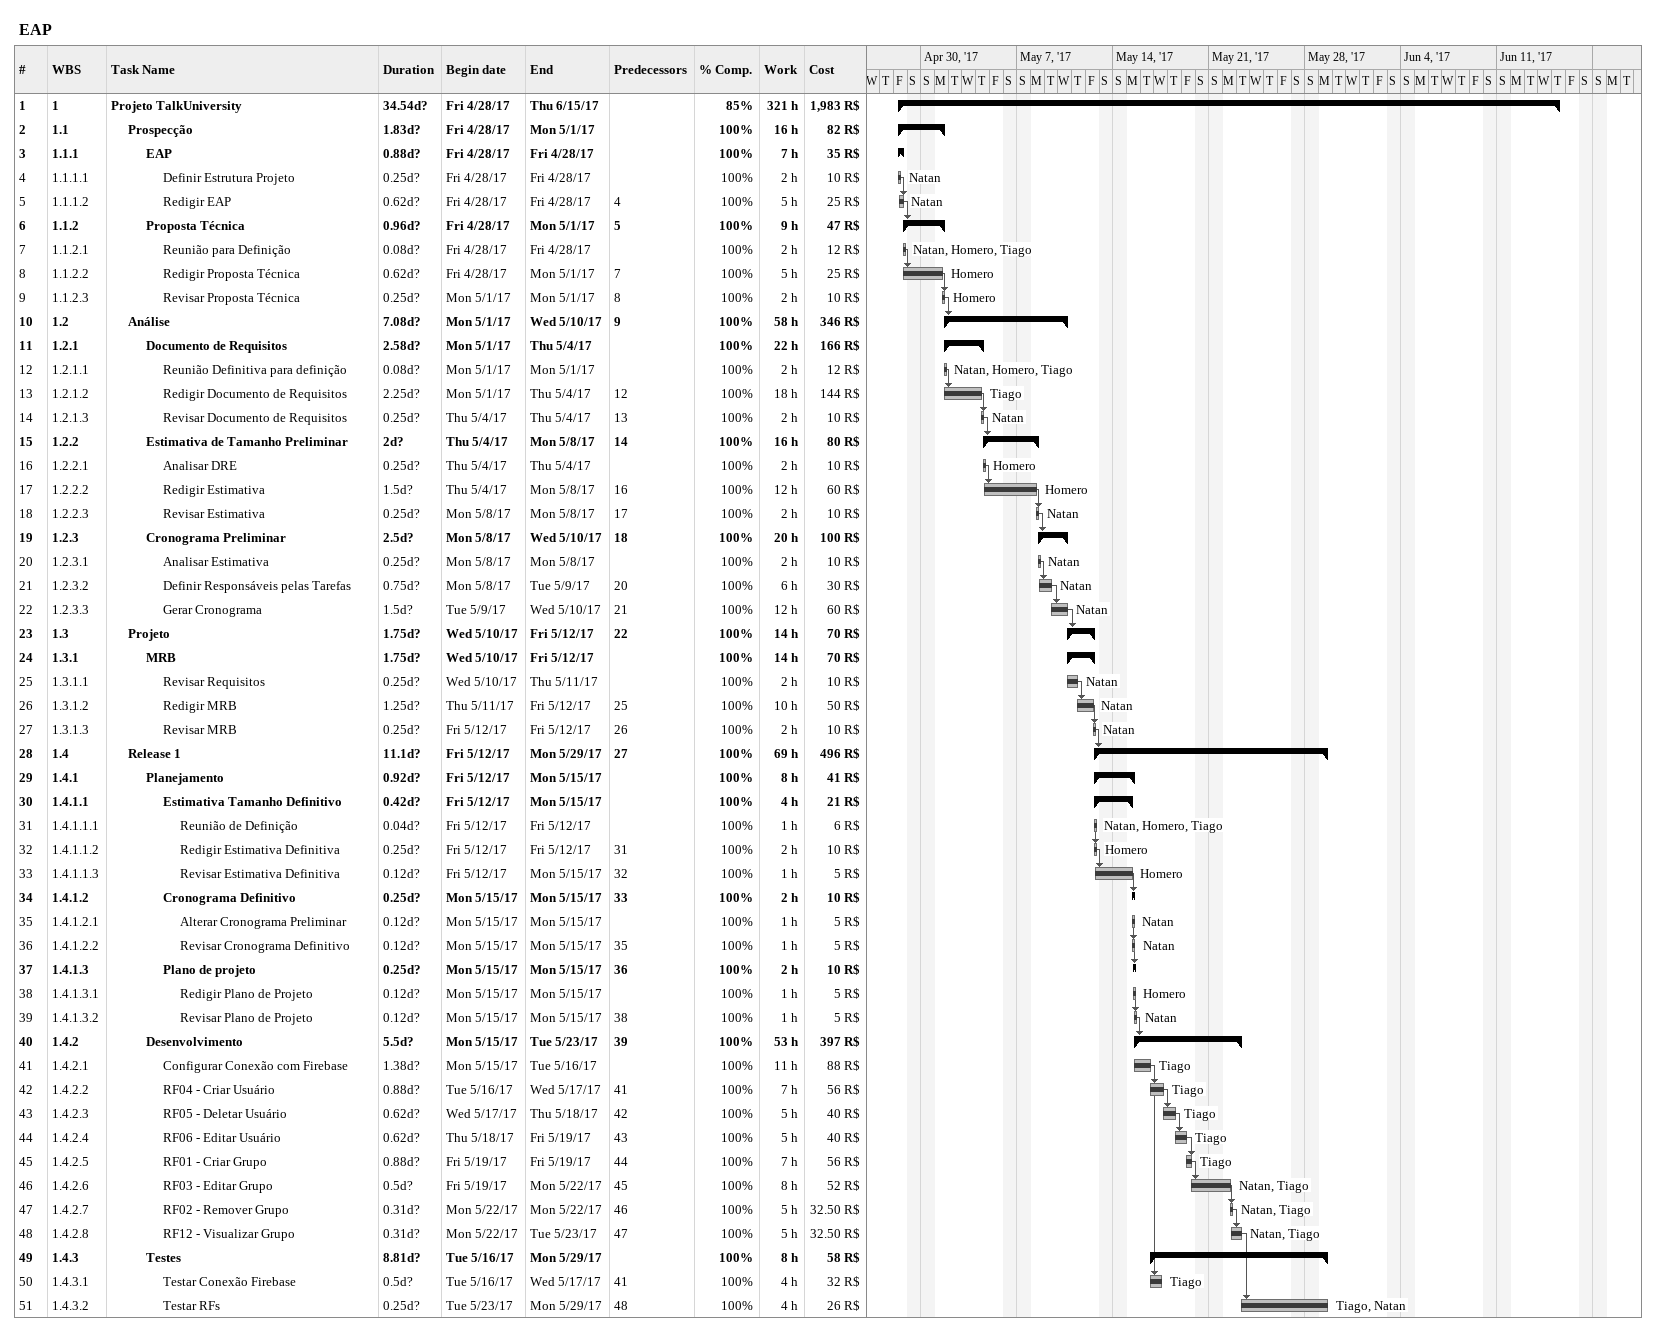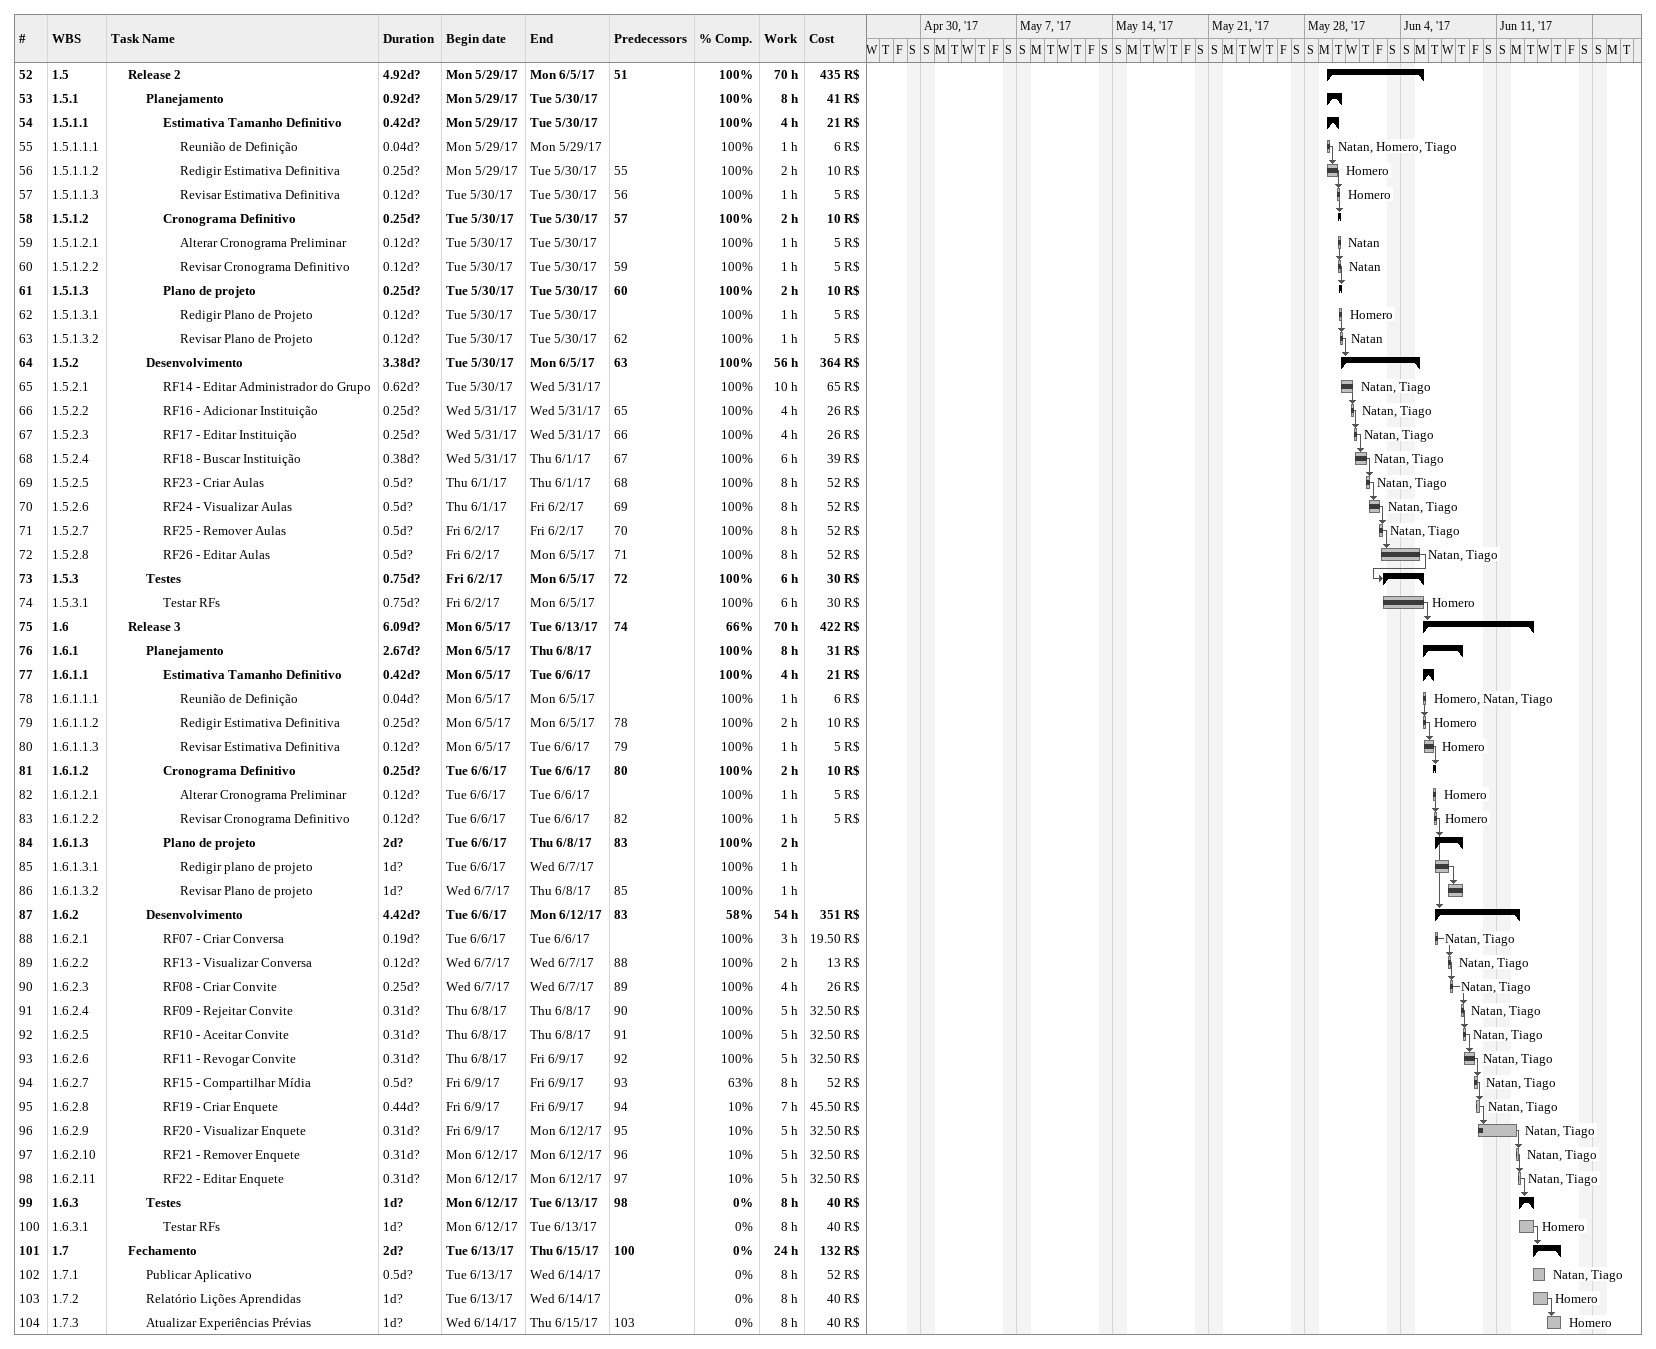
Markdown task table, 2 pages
EAP

| ID | WBS | Task | Duration | Start | Finish | Predecessors | Resources | % complete | Work (h) | Cost (R$) |
|---|---|---|---|---|---|---|---|---|---|---|
| 1 | 1 | **Projeto TalkUniversity** | 34.54d? | 2017-04-28 | 2017-06-15 |  |  | 85 | 321 | 1983 |
| 2 | 1.1 | **Prospecção** | 1.83d? | 2017-04-28 | 2017-05-01 |  |  | 100 | 16 | 82 |
| 3 | 1.1.1 | **EAP** | 0.88d? | 2017-04-28 | 2017-04-28 |  |  | 100 | 7 | 35 |
| 4 | 1.1.1.1 | Definir Estrutura Projeto | 0.25d? | 2017-04-28 | 2017-04-28 |  | Natan | 100 | 2 | 10 |
| 5 | 1.1.1.2 | Redigir EAP | 0.62d? | 2017-04-28 | 2017-04-28 | 4 | Natan | 100 | 5 | 25 |
| 6 | 1.1.2 | **Proposta Técnica** | 0.96d? | 2017-04-28 | 2017-05-01 | 5 |  | 100 | 9 | 47 |
| 7 | 1.1.2.1 | Reunião para Definição | 0.08d? | 2017-04-28 | 2017-04-28 |  | Natan, Homero, Tiago | 100 | 2 | 12 |
| 8 | 1.1.2.2 | Redigir Proposta Técnica | 0.62d? | 2017-04-28 | 2017-05-01 | 7 | Homero | 100 | 5 | 25 |
| 9 | 1.1.2.3 | Revisar Proposta Técnica | 0.25d? | 2017-05-01 | 2017-05-01 | 8 | Homero | 100 | 2 | 10 |
| 10 | 1.2 | **Análise** | 7.08d? | 2017-05-01 | 2017-05-10 | 9 |  | 100 | 58 | 346 |
| 11 | 1.2.1 | **Documento de Requisitos** | 2.58d? | 2017-05-01 | 2017-05-04 |  |  | 100 | 22 | 166 |
| 12 | 1.2.1.1 | Reunião Definitiva para definição | 0.08d? | 2017-05-01 | 2017-05-01 |  | Natan, Homero, Tiago | 100 | 2 | 12 |
| 13 | 1.2.1.2 | Redigir Documento de Requisitos | 2.25d? | 2017-05-01 | 2017-05-04 | 12 | Tiago | 100 | 18 | 144 |
| 14 | 1.2.1.3 | Revisar Documento de Requisitos | 0.25d? | 2017-05-04 | 2017-05-04 | 13 | Natan | 100 | 2 | 10 |
| 15 | 1.2.2 | **Estimativa de Tamanho Preliminar** | 2d? | 2017-05-04 | 2017-05-08 | 14 |  | 100 | 16 | 80 |
| 16 | 1.2.2.1 | Analisar DRE | 0.25d? | 2017-05-04 | 2017-05-04 |  | Homero | 100 | 2 | 10 |
| 17 | 1.2.2.2 | Redigir Estimativa | 1.5d? | 2017-05-04 | 2017-05-08 | 16 | Homero | 100 | 12 | 60 |
| 18 | 1.2.2.3 | Revisar Estimativa | 0.25d? | 2017-05-08 | 2017-05-08 | 17 | Natan | 100 | 2 | 10 |
| 19 | 1.2.3 | **Cronograma Preliminar** | 2.5d? | 2017-05-08 | 2017-05-10 | 18 |  | 100 | 20 | 100 |
| 20 | 1.2.3.1 | Analisar Estimativa | 0.25d? | 2017-05-08 | 2017-05-08 |  | Natan | 100 | 2 | 10 |
| 21 | 1.2.3.2 | Definir Responsáveis pelas Tarefas | 0.75d? | 2017-05-08 | 2017-05-09 | 20 | Natan | 100 | 6 | 30 |
| 22 | 1.2.3.3 | Gerar Cronograma | 1.5d? | 2017-05-09 | 2017-05-10 | 21 | Natan | 100 | 12 | 60 |
| 23 | 1.3 | **Projeto** | 1.75d? | 2017-05-10 | 2017-05-12 | 22 |  | 100 | 14 | 70 |
| 24 | 1.3.1 | **MRB** | 1.75d? | 2017-05-10 | 2017-05-12 |  |  | 100 | 14 | 70 |
| 25 | 1.3.1.1 | Revisar Requisitos | 0.25d? | 2017-05-10 | 2017-05-11 |  | Natan | 100 | 2 | 10 |
| 26 | 1.3.1.2 | Redigir MRB | 1.25d? | 2017-05-11 | 2017-05-12 | 25 | Natan | 100 | 10 | 50 |
| 27 | 1.3.1.3 | Revisar MRB | 0.25d? | 2017-05-12 | 2017-05-12 | 26 | Natan | 100 | 2 | 10 |
| 28 | 1.4 | **Release 1** | 11.1d? | 2017-05-12 | 2017-05-29 | 27 |  | 100 | 69 | 496 |
| 29 | 1.4.1 | **Planejamento** | 0.92d? | 2017-05-12 | 2017-05-15 |  |  | 100 | 8 | 41 |
| 30 | 1.4.1.1 | **Estimativa Tamanho Definitivo** | 0.42d? | 2017-05-12 | 2017-05-15 |  |  | 100 | 4 | 21 |
| 31 | 1.4.1.1.1 | Reunião de Definição | 0.04d? | 2017-05-12 | 2017-05-12 |  | Natan, Homero, Tiago | 100 | 1 | 6 |
| 32 | 1.4.1.1.2 | Redigir Estimativa Definitiva | 0.25d? | 2017-05-12 | 2017-05-12 | 31 | Homero | 100 | 2 | 10 |
| 33 | 1.4.1.1.3 | Revisar Estimativa Definitiva | 0.12d? | 2017-05-12 | 2017-05-15 | 32 | Homero | 100 | 1 | 5 |
| 34 | 1.4.1.2 | **Cronograma Definitivo** | 0.25d? | 2017-05-15 | 2017-05-15 | 33 |  | 100 | 2 | 10 |
| 35 | 1.4.1.2.1 | Alterar Cronograma Preliminar | 0.12d? | 2017-05-15 | 2017-05-15 |  | Natan | 100 | 1 | 5 |
| 36 | 1.4.1.2.2 | Revisar Cronograma Definitivo | 0.12d? | 2017-05-15 | 2017-05-15 | 35 | Natan | 100 | 1 | 5 |
| 37 | 1.4.1.3 | **Plano de projeto** | 0.25d? | 2017-05-15 | 2017-05-15 | 36 |  | 100 | 2 | 10 |
| 38 | 1.4.1.3.1 | Redigir Plano de Projeto | 0.12d? | 2017-05-15 | 2017-05-15 |  | Homero | 100 | 1 | 5 |
| 39 | 1.4.1.3.2 | Revisar Plano de Projeto | 0.12d? | 2017-05-15 | 2017-05-15 | 38 | Natan | 100 | 1 | 5 |
| 40 | 1.4.2 | **Desenvolvimento** | 5.5d? | 2017-05-15 | 2017-05-23 | 39 |  | 100 | 53 | 397 |
| 41 | 1.4.2.1 | Configurar Conexão com Firebase | 1.38d? | 2017-05-15 | 2017-05-16 |  | Tiago | 100 | 11 | 88 |
| 42 | 1.4.2.2 | RF04 - Criar Usuário | 0.88d? | 2017-05-16 | 2017-05-17 | 41 | Tiago | 100 | 7 | 56 |
| 43 | 1.4.2.3 | RF05 - Deletar Usuário | 0.62d? | 2017-05-17 | 2017-05-18 | 42 | Tiago | 100 | 5 | 40 |
| 44 | 1.4.2.4 | RF06 - Editar Usuário | 0.62d? | 2017-05-18 | 2017-05-19 | 43 | Tiago | 100 | 5 | 40 |
| 45 | 1.4.2.5 | RF01 - Criar Grupo | 0.88d? | 2017-05-19 | 2017-05-19 | 44 | Tiago | 100 | 7 | 56 |
| 46 | 1.4.2.6 | RF03 - Editar Grupo | 0.5d? | 2017-05-19 | 2017-05-22 | 45 | Natan, Tiago | 100 | 8 | 52 |
| 47 | 1.4.2.7 | RF02 - Remover Grupo | 0.31d? | 2017-05-22 | 2017-05-22 | 46 | Natan, Tiago | 100 | 5 | 32.50 |
| 48 | 1.4.2.8 | RF12 - Visualizar Grupo | 0.31d? | 2017-05-22 | 2017-05-23 | 47 | Natan, Tiago | 100 | 5 | 32.50 |
| 49 | 1.4.3 | **Testes** | 8.81d? | 2017-05-16 | 2017-05-29 |  |  | 100 | 8 | 58 |
| 50 | 1.4.3.1 | Testar Conexão Firebase | 0.5d? | 2017-05-16 | 2017-05-17 | 41 | Tiago | 100 | 4 | 32 |
| 51 | 1.4.3.2 | Testar RFs | 0.25d? | 2017-05-23 | 2017-05-29 | 48 | Tiago, Natan | 100 | 4 | 26 |
| 52 | 1.5 | **Release 2** | 4.92d? | 2017-05-29 | 2017-06-05 | 51 |  | 100 | 70 | 435 |
| 53 | 1.5.1 | **Planejamento** | 0.92d? | 2017-05-29 | 2017-05-30 |  |  | 100 | 8 | 41 |
| 54 | 1.5.1.1 | **Estimativa Tamanho Definitivo** | 0.42d? | 2017-05-29 | 2017-05-30 |  |  | 100 | 4 | 21 |
| 55 | 1.5.1.1.1 | Reunião de Definição | 0.04d? | 2017-05-29 | 2017-05-29 |  | Natan, Homero, Tiago | 100 | 1 | 6 |
| 56 | 1.5.1.1.2 | Redigir Estimativa Definitiva | 0.25d? | 2017-05-29 | 2017-05-30 | 55 | Homero | 100 | 2 | 10 |
| 57 | 1.5.1.1.3 | Revisar Estimativa Definitiva | 0.12d? | 2017-05-30 | 2017-05-30 | 56 | Homero | 100 | 1 | 5 |
| 58 | 1.5.1.2 | **Cronograma Definitivo** | 0.25d? | 2017-05-30 | 2017-05-30 | 57 |  | 100 | 2 | 10 |
| 59 | 1.5.1.2.1 | Alterar Cronograma Preliminar | 0.12d? | 2017-05-30 | 2017-05-30 |  | Natan | 100 | 1 | 5 |
| 60 | 1.5.1.2.2 | Revisar Cronograma Definitivo | 0.12d? | 2017-05-30 | 2017-05-30 | 59 | Natan | 100 | 1 | 5 |
| 61 | 1.5.1.3 | **Plano de projeto** | 0.25d? | 2017-05-30 | 2017-05-30 | 60 |  | 100 | 2 | 10 |
| 62 | 1.5.1.3.1 | Redigir Plano de Projeto | 0.12d? | 2017-05-30 | 2017-05-30 |  | Homero | 100 | 1 | 5 |
| 63 | 1.5.1.3.2 | Revisar Plano de Projeto | 0.12d? | 2017-05-30 | 2017-05-30 | 62 | Natan | 100 | 1 | 5 |
| 64 | 1.5.2 | **Desenvolvimento** | 3.38d? | 2017-05-30 | 2017-06-05 | 63 |  | 100 | 56 | 364 |
| 65 | 1.5.2.1 | RF14 - Editar Administrador do Grupo | 0.62d? | 2017-05-30 | 2017-05-31 |  | Natan, Tiago | 100 | 10 | 65 |
| 66 | 1.5.2.2 | RF16 - Adicionar Instituição | 0.25d? | 2017-05-31 | 2017-05-31 | 65 | Natan, Tiago | 100 | 4 | 26 |
| 67 | 1.5.2.3 | RF17 - Editar Instituição | 0.25d? | 2017-05-31 | 2017-05-31 | 66 | Natan, Tiago | 100 | 4 | 26 |
| 68 | 1.5.2.4 | RF18 - Buscar Instituição | 0.38d? | 2017-05-31 | 2017-06-01 | 67 | Natan, Tiago | 100 | 6 | 39 |
| 69 | 1.5.2.5 | RF23 - Criar Aulas | 0.5d? | 2017-06-01 | 2017-06-01 | 68 | Natan, Tiago | 100 | 8 | 52 |
| 70 | 1.5.2.6 | RF24 - Visualizar Aulas | 0.5d? | 2017-06-01 | 2017-06-02 | 69 | Natan, Tiago | 100 | 8 | 52 |
| 71 | 1.5.2.7 | RF25 - Remover Aulas | 0.5d? | 2017-06-02 | 2017-06-02 | 70 | Natan, Tiago | 100 | 8 | 52 |
| 72 | 1.5.2.8 | RF26 - Editar Aulas | 0.5d? | 2017-06-02 | 2017-06-05 | 71 | Natan, Tiago | 100 | 8 | 52 |
| 73 | 1.5.3 | **Testes** | 0.75d? | 2017-06-02 | 2017-06-05 | 72 |  | 100 | 6 | 30 |
| 74 | 1.5.3.1 | Testar RFs | 0.75d? | 2017-06-02 | 2017-06-05 |  | Homero | 100 | 6 | 30 |
| 75 | 1.6 | **Release 3** | 6.09d? | 2017-06-05 | 2017-06-13 | 74 |  | 66 | 70 | 422 |
| 76 | 1.6.1 | **Planejamento** | 2.67d? | 2017-06-05 | 2017-06-08 |  |  | 100 | 8 | 31 |
| 77 | 1.6.1.1 | **Estimativa Tamanho Definitivo** | 0.42d? | 2017-06-05 | 2017-06-06 |  |  | 100 | 4 | 21 |
| 78 | 1.6.1.1.1 | Reunião de Definição | 0.04d? | 2017-06-05 | 2017-06-05 |  | Homero, Natan, Tiago | 100 | 1 | 6 |
| 79 | 1.6.1.1.2 | Redigir Estimativa Definitiva | 0.25d? | 2017-06-05 | 2017-06-05 | 78 | Homero | 100 | 2 | 10 |
| 80 | 1.6.1.1.3 | Revisar Estimativa Definitiva | 0.12d? | 2017-06-05 | 2017-06-06 | 79 | Homero | 100 | 1 | 5 |
| 81 | 1.6.1.2 | **Cronograma Definitivo** | 0.25d? | 2017-06-06 | 2017-06-06 | 80 |  | 100 | 2 | 10 |
| 82 | 1.6.1.2.1 | Alterar Cronograma Preliminar | 0.12d? | 2017-06-06 | 2017-06-06 |  | Homero | 100 | 1 | 5 |
| 83 | 1.6.1.2.2 | Revisar Cronograma Definitivo | 0.12d? | 2017-06-06 | 2017-06-06 | 82 | Homero | 100 | 1 | 5 |
| 84 | 1.6.1.3 | **Plano de projeto** | 2d? | 2017-06-06 | 2017-06-08 | 83 |  | 100 | 2 |  |
| 85 | 1.6.1.3.1 | Redigir plano de projeto | 1d? | 2017-06-06 | 2017-06-07 |  |  | 100 | 1 |  |
| 86 | 1.6.1.3.2 | Revisar Plano de projeto | 1d? | 2017-06-07 | 2017-06-08 | 85 |  | 100 | 1 |  |
| 87 | 1.6.2 | **Desenvolvimento** | 4.42d? | 2017-06-06 | 2017-06-12 | 83 |  | 58 | 54 | 351 |
| 88 | 1.6.2.1 | RF07 - Criar Conversa | 0.19d? | 2017-06-06 | 2017-06-06 |  | Natan, Tiago | 100 | 3 | 19.50 |
| 89 | 1.6.2.2 | RF13 - Visualizar Conversa | 0.12d? | 2017-06-07 | 2017-06-07 | 88 | Natan, Tiago | 100 | 2 | 13 |
| 90 | 1.6.2.3 | RF08 - Criar Convite | 0.25d? | 2017-06-07 | 2017-06-07 | 89 | Natan, Tiago | 100 | 4 | 26 |
| 91 | 1.6.2.4 | RF09 - Rejeitar Convite | 0.31d? | 2017-06-08 | 2017-06-08 | 90 | Natan, Tiago | 100 | 5 | 32.50 |
| 92 | 1.6.2.5 | RF10 - Aceitar Convite | 0.31d? | 2017-06-08 | 2017-06-08 | 91 | Natan, Tiago | 100 | 5 | 32.50 |
| 93 | 1.6.2.6 | RF11 - Revogar Convite | 0.31d? | 2017-06-08 | 2017-06-09 | 92 | Natan, Tiago | 100 | 5 | 32.50 |
| 94 | 1.6.2.7 | RF15 - Compartilhar Mídia | 0.5d? | 2017-06-09 | 2017-06-09 | 93 | Natan, Tiago | 63 | 8 | 52 |
| 95 | 1.6.2.8 | RF19 - Criar Enquete | 0.44d? | 2017-06-09 | 2017-06-09 | 94 | Natan, Tiago | 10 | 7 | 45.50 |
| 96 | 1.6.2.9 | RF20 - Visualizar Enquete | 0.31d? | 2017-06-09 | 2017-06-12 | 95 | Natan, Tiago | 10 | 5 | 32.50 |
| 97 | 1.6.2.10 | RF21 - Remover Enquete | 0.31d? | 2017-06-12 | 2017-06-12 | 96 | Natan, Tiago | 10 | 5 | 32.50 |
| 98 | 1.6.2.11 | RF22 - Editar Enquete | 0.31d? | 2017-06-12 | 2017-06-12 | 97 | Natan, Tiago | 10 | 5 | 32.50 |
| 99 | 1.6.3 | **Testes** | 1d? | 2017-06-12 | 2017-06-13 | 98 |  | 0 | 8 | 40 |
| 100 | 1.6.3.1 | Testar RFs | 1d? | 2017-06-12 | 2017-06-13 |  | Homero | 0 | 8 | 40 |
| 101 | 1.7 | **Fechamento** | 2d? | 2017-06-13 | 2017-06-15 | 100 |  | 0 | 24 | 132 |
| 102 | 1.7.1 | Publicar Aplicativo | 0.5d? | 2017-06-13 | 2017-06-14 |  | Natan, Tiago | 0 | 8 | 52 |
| 103 | 1.7.2 | Relatório Lições Aprendidas | 1d? | 2017-06-13 | 2017-06-14 |  | Homero | 0 | 8 | 40 |
| 104 | 1.7.3 | Atualizar Experiências Prévias | 1d? | 2017-06-14 | 2017-06-15 | 103 | Homero | 0 | 8 | 40 |
